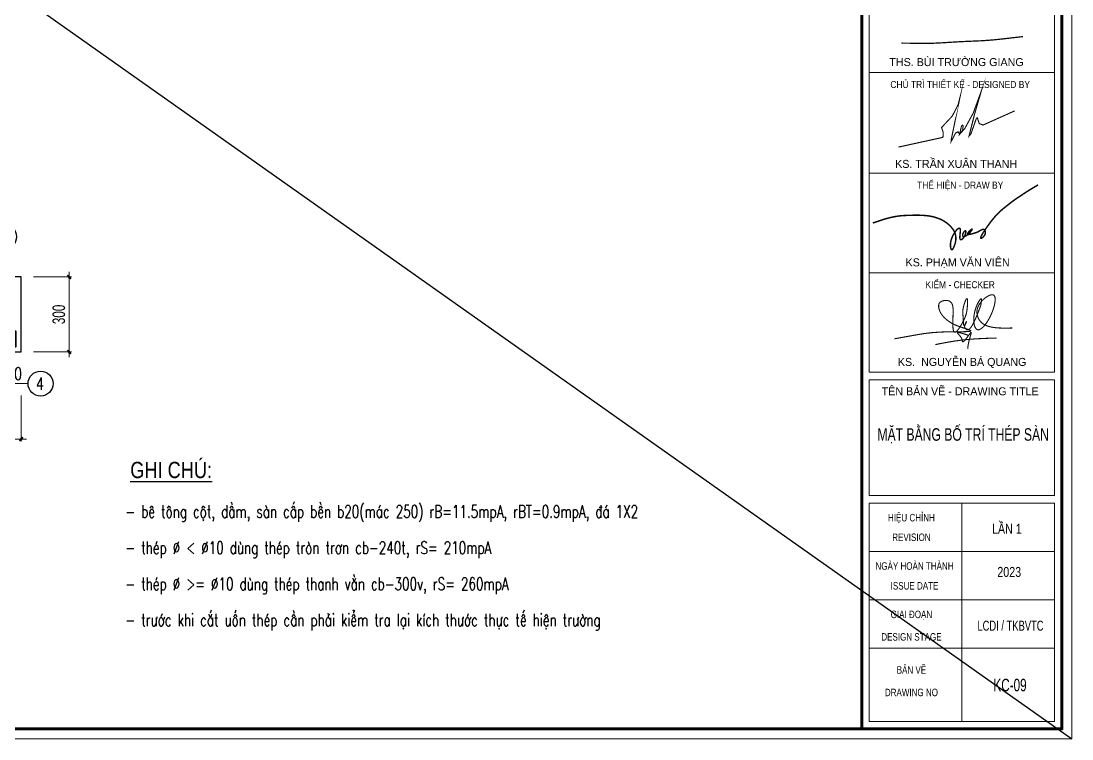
# Model space of a CAD drawing. Header units: millimetres. Extents: x -211129 to 461116, y -574633 to 115.
# Drawn here: x 150316 to 171316, y -561391 to -547034 of the extents above; entities that cross this region are included whole.
import ezdxf
from ezdxf.enums import TextEntityAlignment as Align

# ---------------------------------------------------------------- set-up
doc = ezdxf.new("R2010")
doc.units = ezdxf.units.MM
doc.header["$MEASUREMENT"] = 0
doc.header["$PDMODE"] = 32
doc.linetypes.add('CENTERX2', pattern=[4, 2.5, -0.5, 0.5, -0.5])
doc.linetypes.add('DASHDOT', pattern=[1, 0.5, -0.25, 0, -0.25])
doc.layers.get('Defpoints').update_dxf_attribs({"color": 1})
for name, color, linetype, lineweight in [('ISO', 153, 'Continuous', 13), ('Khungten_LCDI', 7, 'Continuous', 5), ('LC Dim', 8, 'Continuous', 18), ('LC ISO', 153, 'Continuous', 13), ('LC Net dam 1', 30, 'Continuous', 30), ('LC Net dam2', 6, 'Continuous', 40), ('LC Net dam3', 1, 'Continuous', 60), ('LC Net manh', 133, 'Continuous', 5), ('LC Net thay', 63, 'Continuous', 25), ('LC Net truc', 79, 'DASHDOT', 13), ('LC Text1', 3, 'Continuous', 20), ('LC Text2', 7, 'Continuous', 25)]:
    doc.layers.add(name, color=color, linetype=linetype, lineweight=lineweight)
doc.layers.add('KCS_Plotter', color=11, linetype='Continuous', plot=False)
doc.styles.add('HOATBIF', font='hoatbif.shx', dxfattribs={"width": 0.7})
doc.styles.add('Khungten', font='VHAVAN.TTF', dxfattribs={"width": 0.9, "height": 5000})
doc.styles.add('LC 1', font='VHAVANB.TTF')
doc.styles.add('LC 3', font='vnsimli.shx', dxfattribs={"width": 0.75})
doc.styles.add('LC3', font='VHARIALB.TTF', dxfattribs={"width": 0.8})
doc.styles.add('T1', font='Vnsimli.shx', dxfattribs={"width": 0.8})
doc.styles.add('T2', font='VHARIAL.TTF', dxfattribs={"width": 0.8})
doc.styles.add('Title', font='VHBLACK.TTF', dxfattribs={"width": 0.8})
doc.styles.add('VNAVANTH', font='VHAVANB.TTF', dxfattribs={"width": 0.6})
doc.dimstyles.new('1-100', dxfattribs={"dimscale": 100, "dimtxt": 2.5, "dimasz": 0.35, "dimexe": 0.5, "dimexo": 0, "dimgap": 0.8, "dimtad": 1, "dimdec": 0, "dimzin": 0, "dimdsep": 46, "dimtxsty": 'HOATBIF', "dimblk1": 'DOT', "dimblk2": 'DOT', "dimsah": 1, "dimcen": -1, "dimdle": 1, "dimclrd": 256, "dimclre": 256, "dimclrt": 4, "dimadec": 3, "dimazin": 2, "dimtfac": 0.333333, "dimtdec": 0, "dimtix": 1, "dimtmove": 2, "dimatfit": 3, "dimldrblk": 'DOT', "dimfxl": 1, "dimtvp": 0.833333, "dimtolj": 1, "dimtzin": 0, "dimarcsym": 0})
doc.dimstyles.new('Copy of 1-90', dxfattribs={"dimscale": 90, "dimtxt": 2.5, "dimasz": 0.35, "dimexe": 0.5, "dimexo": 0, "dimgap": 0.8, "dimtad": 1, "dimdec": 0, "dimzin": 0, "dimdsep": 46, "dimtxsty": 'HOATBIF', "dimblk1": 'DOT', "dimblk2": 'DOT', "dimsah": 1, "dimcen": -1, "dimdle": 1, "dimclrd": 256, "dimclre": 256, "dimclrt": 4, "dimadec": 3, "dimazin": 2, "dimtfac": 0.333333, "dimtdec": 0, "dimtix": 1, "dimtmove": 2, "dimatfit": 3, "dimldrblk": 'DOT', "dimfxl": 1, "dimtvp": 0.833333, "dimtolj": 1, "dimtzin": 0, "dimarcsym": 0})

# ---------------------------------------------------------------- blocks, each defined once
blk = doc.blocks.new('theptron1')
at = {"layer": 'LC Net dam3'}
for p, q in [((-0.5, 0), (0.5, 0)), ((-0.35, 0.35), (0.35, -0.35)), ((0.35, 0.35), (-0.35, -0.35)), ((0, 0.5), (0, -0.5))]:
    blk.add_line(p, q, dxfattribs=at)
blk.add_circle((0, 0), 0.5, dxfattribs=at)
blk = doc.blocks.new('TTRUC')
at = {"layer": 'LC ISO'}
for p, q in [((0, 6.95), (0, 10.13)), ((-6.95, 0), (-10.13, 0)), ((6.95, 0), (10.13, 0)), ((0, -6.95), (0, -10.13))]:
    blk.add_line(p, q, dxfattribs=at)
at = {"layer": 'LC Net manh'}
blk.add_circle((0, 0), 6.95, dxfattribs=at)
blk = doc.blocks.new('DOT')
at = {"layer": 'LC Dim'}
blk.add_line((-3, 0), (3, 0), dxfattribs=at)
at = {"layer": 'LC Dim', "color": 4}
blk.add_line((-1, -1), (1, 1), dxfattribs=at)
blk.add_lwpolyline([(0.5, 1), (-1, -0.5), (-0.5, -1), (1, 0.5)], close=True, dxfattribs=at)
blk = doc.blocks.new('*D654')
at = {"layer": 'Defpoints', "color": 0, "ltscale": 2, "transparency": 16777216}
for p in [(142960, -471051), (152960, -471051), (152960, -471921)]:
    blk.add_point(p, dxfattribs=at)
at = {"layer": 'LC Dim', "lineweight": -2, "ltscale": 2, "transparency": 16777216}
for p, q in [((142960, -471051), (142960, -471971)), ((152960, -471051), (152960, -471971)), ((142995, -471921), (152925, -471921))]:
    blk.add_line(p, q, dxfattribs=at)
at = {"layer": 'LC Dim', "lineweight": -2, "ltscale": 2, "transparency": 16777216, "xscale": 35, "yscale": 35, "zscale": 35, "rotation": 180}
blk.add_blockref('DOT', (142960, -471921), dxfattribs=at)
at = {"layer": 'LC Dim', "lineweight": -2, "ltscale": 2, "transparency": 16777216, "xscale": 35, "yscale": 35, "zscale": 35}
blk.add_blockref('DOT', (152960, -471921), dxfattribs=at)
at = {"layer": 'LC Dim', "color": 4, "ltscale": 2, "transparency": 16777216, "insert": (147960, -471716), "char_height": 250, "attachment_point": 5, "style": 'HOATBIF'}
blk.add_mtext('\\A1;6000', dxfattribs=at)
blk = doc.blocks.new('_Dot')
at = {"color": 0, "linetype": 'ByBlock', "lineweight": -2}
blk.add_line((-0.5, 0), (-1, 0), dxfattribs=at)
at = {"color": 0, "linetype": 'ByBlock', "const_width": 0.5}
blk.add_lwpolyline([(-0.25, 0, 1), (0.25, 0, 1)], format="xyb", close=True, dxfattribs=at)
blk = doc.blocks.new('*D655')
at = {"layer": 'Defpoints', "color": 0, "ltscale": 2, "transparency": 16777216}
for p in [(152960, -471051), (156210, -471051), (156210, -471921)]:
    blk.add_point(p, dxfattribs=at)
at = {"layer": 'LC Dim', "lineweight": -2, "ltscale": 2, "transparency": 16777216}
for p, q in [((152960, -471051), (152960, -471971)), ((156210, -471051), (156210, -471971)), ((152995, -471921), (156175, -471921))]:
    blk.add_line(p, q, dxfattribs=at)
at = {"layer": 'LC Dim', "lineweight": -2, "ltscale": 2, "transparency": 16777216, "xscale": 35, "yscale": 35, "zscale": 35, "rotation": 180}
blk.add_blockref('DOT', (152960, -471921), dxfattribs=at)
at = {"layer": 'LC Dim', "lineweight": -2, "ltscale": 2, "transparency": 16777216, "xscale": 35, "yscale": 35, "zscale": 35}
blk.add_blockref('DOT', (156210, -471921), dxfattribs=at)
at = {"layer": 'LC Dim', "color": 4, "ltscale": 2, "transparency": 16777216, "insert": (154585, -471716), "char_height": 250, "attachment_point": 5, "style": 'HOATBIF'}
blk.add_mtext('\\A1;650', dxfattribs=at)
blk = doc.blocks.new('TIEUDE1')
at = {"layer": 'LC Text2', "color": 7, "style": 'LC 1'}
blk.add_attdef('TIªU§Ò', text='', height=5, dxfattribs=at).set_placement((0, 0), align=Align.BOTTOM_CENTER)
blk.add_attdef('TL', text='', height=3, dxfattribs=at).set_placement((0, -2), align=Align.TOP_CENTER)
blk = doc.blocks.new('*D653')
at = {"layer": 'Defpoints', "color": 0, "ltscale": 2, "transparency": 16777216}
for p in [(139710, -471051), (142960, -471051), (142960, -471921)]:
    blk.add_point(p, dxfattribs=at)
at = {"layer": 'LC Dim', "lineweight": -2, "ltscale": 2, "transparency": 16777216}
for p, q in [((139710, -471051), (139710, -471971)), ((142960, -471051), (142960, -471971)), ((139745, -471921), (142925, -471921))]:
    blk.add_line(p, q, dxfattribs=at)
at = {"layer": 'LC Dim', "lineweight": -2, "ltscale": 2, "transparency": 16777216, "xscale": 35, "yscale": 35, "zscale": 35, "rotation": 180}
blk.add_blockref('DOT', (139710, -471921), dxfattribs=at)
at = {"layer": 'LC Dim', "lineweight": -2, "ltscale": 2, "transparency": 16777216, "xscale": 35, "yscale": 35, "zscale": 35}
blk.add_blockref('DOT', (142960, -471921), dxfattribs=at)
at = {"layer": 'LC Dim', "color": 4, "ltscale": 2, "transparency": 16777216, "insert": (141335, -471716), "char_height": 250, "attachment_point": 5, "style": 'HOATBIF'}
blk.add_mtext('\\A1;650', dxfattribs=at)
blk = doc.blocks.new('*D656')
at = {"layer": 'Defpoints', "color": 0, "ltscale": 2, "transparency": 16777216}
for p in [(156454, -468680), (157167, -468680), (156454, -470180)]:
    blk.add_point(p, dxfattribs=at)
at = {"layer": 'LC Dim', "lineweight": -2, "ltscale": 2, "transparency": 16777216}
for p, q in [((156454, -468680), (157217, -468680)), ((157167, -470145), (157167, -468715)), ((156454, -470180), (157217, -470180))]:
    blk.add_line(p, q, dxfattribs=at)
at = {"layer": 'LC Dim', "lineweight": -2, "ltscale": 2, "transparency": 16777216, "xscale": 35, "yscale": 35, "zscale": 35}
for p, rotation in [((157167, -468680), 90), ((157167, -470180), 270)]:
    blk.add_blockref('DOT', p, dxfattribs=dict(at, rotation=rotation))
at = {"layer": 'LC Dim', "color": 4, "ltscale": 2, "transparency": 16777216, "insert": (156962, -469430), "char_height": 250, "attachment_point": 5, "rotation": 90, "style": 'HOATBIF'}
blk.add_mtext('\\A1;300', dxfattribs=at)
blk = doc.blocks.new('*D657')
at = {"layer": 'Defpoints', "color": 0, "ltscale": 2, "transparency": 16777216}
for p in [(139475, -468680), (138855, -469680), (139475, -469680)]:
    blk.add_point(p, dxfattribs=at)
at = {"layer": 'LC Dim', "lineweight": -2, "ltscale": 2, "transparency": 16777216}
for p, q in [((139475, -468680), (138805, -468680)), ((138855, -468715), (138855, -469645)), ((139475, -469680), (138805, -469680))]:
    blk.add_line(p, q, dxfattribs=at)
at = {"layer": 'LC Dim', "lineweight": -2, "ltscale": 2, "transparency": 16777216, "xscale": 35, "yscale": 35, "zscale": 35}
for p, rotation in [((138855, -468680), 90), ((138855, -469680), 270)]:
    blk.add_blockref('DOT', p, dxfattribs=dict(at, rotation=rotation))
at = {"layer": 'LC Dim', "color": 4, "ltscale": 2, "transparency": 16777216, "insert": (138650, -469180), "char_height": 250, "attachment_point": 5, "rotation": 90, "style": 'HOATBIF'}
blk.add_mtext('\\A1;200', dxfattribs=at)
blk = doc.blocks.new('*D658')
at = {"layer": 'Defpoints', "color": 0, "ltscale": 2, "transparency": 16777216}
for p in [(139475, -469680), (138855, -470180), (139475, -470180)]:
    blk.add_point(p, dxfattribs=at)
at = {"layer": 'LC Dim', "lineweight": -2, "ltscale": 2, "transparency": 16777216}
for p, q in [((139475, -469680), (138805, -469680)), ((138855, -469645), (138855, -469610)), ((138855, -469680), (138855, -470180)), ((139475, -470180), (138805, -470180)), ((138855, -470215), (138855, -470250))]:
    blk.add_line(p, q, dxfattribs=at)
at = {"layer": 'LC Dim', "lineweight": -2, "ltscale": 2, "transparency": 16777216, "xscale": 35, "yscale": 35, "zscale": 35}
for p, rotation in [((138855, -469680), 270), ((138855, -470180), 90)]:
    blk.add_blockref('DOT', p, dxfattribs=dict(at, rotation=rotation))
at = {"layer": 'LC Dim', "color": 4, "ltscale": 2, "transparency": 16777216, "insert": (138650, -469930), "char_height": 250, "attachment_point": 5, "rotation": 90, "style": 'HOATBIF'}
blk.add_mtext('\\A1;100', dxfattribs=at)
blk = doc.blocks.new('*D659')
at = {"layer": 'Defpoints', "color": 0, "ltscale": 2, "transparency": 16777216}
for p in [(138047, -468680), (139475, -468680), (139475, -470180)]:
    blk.add_point(p, dxfattribs=at)
at = {"layer": 'LC Dim', "lineweight": -2, "ltscale": 2, "transparency": 16777216}
for p, q in [((139475, -468680), (137997, -468680)), ((138047, -470145), (138047, -468715)), ((139475, -470180), (137997, -470180))]:
    blk.add_line(p, q, dxfattribs=at)
at = {"layer": 'LC Dim', "lineweight": -2, "ltscale": 2, "transparency": 16777216, "xscale": 35, "yscale": 35, "zscale": 35}
for p, rotation in [((138047, -468680), 90), ((138047, -470180), 270)]:
    blk.add_blockref('DOT', p, dxfattribs=dict(at, rotation=rotation))
at = {"layer": 'LC Dim', "color": 4, "ltscale": 2, "transparency": 16777216, "insert": (137842, -469430), "char_height": 250, "attachment_point": 5, "rotation": 90, "style": 'HOATBIF'}
blk.add_mtext('\\A1;300', dxfattribs=at)
blk = doc.blocks.new('Caodo1')
at = {"layer": 'LC Text1'}
blk.add_hatch(color=4, dxfattribs=at).paths.add_polyline_path([(0, 200), (0, 0), (243, 200)])
at = {"layer": 'LC Text1', "color": 4}
for p, q in [((324, 0), (-324, 0)), ((0, 0), (0, 200))]:
    blk.add_line(p, q, dxfattribs=at)
blk.add_lwpolyline([(-243, 200), (243, 200), (0, 0), (0, 0)], close=True, dxfattribs=at)
at = {"layer": 'LC Text1', "color": 4, "style": 'T1', "width": 0.8}
blk.add_attdef('%%P0,00', text='', height=250, dxfattribs=at).set_placement((-39, 460), align=Align.MIDDLE_CENTER)
blk = doc.blocks.new('*D669')
at = {"layer": 'Defpoints', "color": 0, "ltscale": 2, "transparency": 16777216}
for p in [(151786, -468680), (151786, -469280), (151786, -469280)]:
    blk.add_point(p, dxfattribs=at)
at = {"layer": 'LC Dim', "lineweight": -2, "ltscale": 2, "transparency": 16777216}
for p, q in [((151786, -468680), (151836, -468680)), ((151786, -468715), (151786, -469245)), ((151786, -469280), (151836, -469280))]:
    blk.add_line(p, q, dxfattribs=at)
at = {"layer": 'LC Dim', "lineweight": -2, "ltscale": 2, "transparency": 16777216, "xscale": 35, "yscale": 35, "zscale": 35}
for p, rotation in [((151786, -468680), 90), ((151786, -469280), 270)]:
    blk.add_blockref('DOT', p, dxfattribs=dict(at, rotation=rotation))
at = {"layer": 'LC Dim', "color": 4, "ltscale": 2, "transparency": 16777216, "insert": (151581, -468980), "char_height": 250, "attachment_point": 5, "rotation": 90, "style": 'HOATBIF'}
blk.add_mtext('\\A1;120', dxfattribs=at)
blk = doc.blocks.new('NGUYEN BA QUANG')
at = {"layer": 'LC ISO', "const_width": 54}
for points in [[(906, 1114, 0.006821), (929, 1272, 0.011774), (937, 1340, 0.026266), (938, 1394, 0.052103), (935, 1423, 0.076783), (930, 1436, 0.163971), (923, 1442, 0.170042), (914, 1442, 0.080479), (902, 1436, 0.05585), (881, 1417, 0.031056), (847, 1375, 0.025203), (791, 1286, 0.116129), (556, 476, 0.061974), (575, 166, 0.045365), (610, 47, 0.070676), (660, -41, 0.091415), (710, -86, 0.146905), (783, -104, 0.068448), (833, -95, 0.049636), (885, -72, 0.053986), (978, -6, 0.029209), (1056, 69, 0.021304), (1134, 162, 0.025491), (1250, 329, 0.068873), (1561, 1027, 0.01773), (1596, 1171, 0.037697), (1624, 1368, 0.029037), (1623, 1453, 0.04288), (1613, 1525, 0.066726), (1590, 1583, 0.100495), (1556, 1623, 0.111871), (1508, 1644, 0.054631), (1469, 1647, 0.041179), (1426, 1643, 0.04561), (1355, 1623, 0.04967), (1225, 1558, 0.109429), (829, 1164, 0.05047), (753, 1012, 0.368126), (1079, 156, 0.040655), (1223, 90, 0.031441), (1383, 42, 0.023503), (1557, 9, 0.017084), (1742, -10, 0.011936), (1936, -19, 0.009133), (2206, -21, 0.002915), (2480, -16)], [(-3416, -557, -0.001023), (-2231, -345, -0.008385), (-1869, -289, -0.026114), (-905, -212, -0.007166), (-491, -205, 0.001773), (-49, -203, 0.009736), (200, -197, 0.025773), (331, -186, 0.054465), (383, -173, 0.09183), (397, -166, 0.386262), (399, -152, 0.129793), (379, -135, 0.036801), (321, -108, 0.016128), (184, -59, -0.006736), (-183, 62, -0.023924), (-416, 154, -0.046785), (-684, 310, -0.041509), (-918, 503, -0.092678), (-1136, 813, -0.077778), (-1199, 1035, -0.070106), (-1196, 1141, -0.201572), (-1106, 1286, -0.091887), (-982, 1343, -0.118851), (-732, 1351, -0.227561), (-543, 1208, -0.055716), (-508, 1121, -0.035741), (-487, 1019, -0.022757), (-478, 904, -0.018678), (-477, 714, 0.005361), (-493, 294, 0.022501), (-487, 25, 0.024956), (-474, -85, 0.051878), (-451, -169, 0.084004), (-427, -209, 0.302699), (-372, -224, 0.091028), (-331, -204, 0.045769), (-285, -164, 0.031407), (-218, -87, 0.026473), (-114, 66, 0.038878), (124, 530, 0.063388), (207, 831, 0.030377), (243, 1236, 0.019395), (241, 1350, 0.050857), (231, 1429, 0.089259), (221, 1451, 0.446193), (202, 1454, 0.08967), (185, 1438, 0.048315), (156, 1388, 0.024568), (114, 1288, 0.037087), (24, 971, 0.06811), (7, 722, 0.007404), (19, 571, -0.009821), (27, 442, 0.013775), (38, 214, 0.023991), (46, 154, 0.068642), (58, 113, 0.168495), (71, 99, 0.190472), (82, 99, 0.135753), (102, 116, 0.042547), (133, 165, 0.037247), (185, 280, 0.083462), (192, 310, 0.752396), (189, 311, 0.077103), (170, 286, 0.067778), (106, 135, 0.079642), (97, 52, 0.07615), (107, 12, 0.090818), (168, -77, 0.162992), (233, -111, 0.134535), (287, -101, 0.046135), (315, -85, 0.0589), (372, -33, 0.033446), (431, 44, 0.020493), (492, 142, 0.018931), (584, 325, 0.012315), (712, 617, 0.006262), (906, 1114)], [(-1368, -847, -0.004051), (-800, -737, -0.026384), (342, -582, -0.006339), (726, -556, -0.004215), (1111, -537, -0.002629), (1689, -517)], [(274, -380, 0.002584), (99, -322, 0.004829), (-9, -289, 0.009549), (-104, -262, 0.02019), (-180, -245, 0.020391), (-210, -242, 0.037792), (-233, -241, 0.083891), (-249, -244, 0.129866), (-256, -250, 0.170647), (-258, -257, 0.074142), (-257, -264, 0.04333), (-253, -271, 0.038982), (-240, -290, 0.018381), (-209, -327, -0.006145), (-155, -388, -0.017161), (-112, -442, -0.029179), (-72, -502, -0.056277), (-39, -577, -0.025416), (-31, -610, -0.003247), (-24, -652, 0.033316), (-18, -677, 0.055631), (-12, -689, 0.087521), (-5, -698, 0.15828), (8, -703, 0.07777), (18, -702, 0.051495), (30, -698, 0.04838), (50, -685, 0.02792), (72, -667, 0.021215), (104, -635, 0.012757), (138, -596, 0.011354), (192, -528, 0.005945), (265, -430, -0.007904), (360, -301, -0.011483), (384, -270, -0.027823), (404, -249, -0.066961), (415, -240, -0.123545), (420, -238, -0.248584), (424, -240, -0.12084), (426, -246, -0.064597), (426, -260, -0.027008), (421, -289, -0.011306), (411, -326, -0.007085), (384, -419, 0.007773), (340, -569, 0.03162), (266, -923, 0.004795), (248, -1055)]]:
    blk.add_lwpolyline(points, format="xyb", dxfattribs=at)
blk = doc.blocks.new('Mr. Giang')
at = {"layer": 'LC ISO', "const_width": 50}
blk.add_lwpolyline([(138, -164), (149, -174), (155, -177), (164, -181), (175, -184), (186, -185), (197, -185), (206, -185), (221, -185), (232, -185), (244, -185), (255, -185), (267, -185), (278, -185), (290, -185), (301, -185), (313, -185), (324, -185), (335, -185), (346, -186), (358, -186), (369, -186), (380, -186), (391, -186), (402, -186), (413, -187), (424, -187), (435, -187), (446, -187), (457, -187), (468, -187), (479, -188), (490, -188), (501, -188), (512, -188), (523, -189), (534, -189), (544, -189), (555, -189), (566, -190), (577, -190), (588, -190), (598, -190), (609, -191), (620, -191), (630, -191), (641, -191), (652, -192), (662, -192), (673, -192), (684, -192), (694, -193), (705, -193), (715, -193), (726, -193), (736, -194), (747, -194), (758, -194), (768, -194), (779, -194), (789, -195), (800, -195), (810, -195), (821, -195), (831, -195), (842, -196), (852, -196), (863, -196), (874, -196), (884, -196), (895, -196), (905, -196), (916, -197), (926, -197), (937, -197), (947, -197), (958, -197), (968, -197), (979, -197), (990, -197), (998, -197), (1011, -197), (1021, -197), (1032, -197), (1043, -197), (1053, -197), (1064, -197), (1075, -197), (1085, -197), (1096, -197), (1107, -196), (1117, -196), (1128, -196), (1139, -196), (1149, -196), (1160, -196), (1171, -195), (1182, -195), (1192, -195), (1203, -195), (1214, -195), (1224, -194), (1235, -194), (1246, -194), (1257, -194), (1268, -193), (1278, -193), (1289, -193), (1300, -192), (1311, -192), (1322, -192), (1332, -191), (1343, -191), (1354, -191), (1365, -190), (1376, -190), (1386, -189), (1397, -189), (1408, -189), (1419, -188), (1430, -188), (1441, -187), (1452, -187), (1462, -186), (1473, -186), (1484, -185), (1495, -185), (1506, -184), (1517, -184), (1528, -183), (1539, -183), (1549, -182), (1560, -182), (1571, -181), (1582, -181), (1593, -180), (1604, -180), (1615, -179), (1626, -179), (1637, -178), (1648, -177), (1658, -177), (1669, -176), (1680, -176), (1691, -175), (1702, -174), (1713, -174), (1724, -173), (1735, -173), (1746, -172), (1757, -171), (1768, -171), (1778, -170), (1789, -169), (1800, -169), (1811, -168), (1822, -168), (1833, -167), (1844, -166), (1855, -166), (1866, -165), (1877, -164), (1888, -164), (1898, -163), (1909, -162), (1920, -162), (1931, -161), (1942, -160), (1953, -160), (1964, -159), (1975, -158), (1986, -158), (1996, -157), (2007, -156), (2018, -155), (2029, -155), (2040, -154), (2051, -153), (2062, -153), (2069, -152), (2083, -151), (2094, -151), (2105, -150), (2116, -149), (2127, -149), (2138, -148), (2149, -147), (2159, -147), (2170, -146), (2181, -145), (2192, -145), (2203, -144), (2214, -143), (2224, -143), (2235, -142), (2246, -141), (2257, -141), (2268, -140), (2278, -139), (2289, -139), (2300, -138), (2311, -137), (2322, -137), (2333, -136), (2343, -135), (2354, -135), (2365, -134), (2376, -134), (2387, -133), (2397, -132), (2408, -132), (2419, -131), (2430, -130), (2441, -130), (2451, -129), (2462, -129), (2473, -128), (2487, -127), (2495, -127), (2505, -126), (2516, -126), (2527, -125), (2538, -125), (2549, -124), (2560, -124), (2570, -123), (2581, -123), (2592, -122), (2603, -122), (2614, -121), (2624, -121), (2635, -120), (2646, -120), (2657, -119), (2668, -119), (2679, -118), (2689, -118), (2700, -117), (2711, -117), (2722, -116), (2733, -116), (2744, -115), (2754, -115), (2765, -114), (2776, -114), (2787, -113), (2798, -113), (2809, -112), (2819, -112), (2830, -111), (2841, -111), (2852, -111), (2863, -110), (2874, -110), (2884, -109), (2895, -109), (2906, -108), (2917, -108), (2928, -107), (2939, -107), (2949, -106), (2960, -106), (2971, -106), (2982, -105), (2993, -105), (3004, -104), (3014, -104), (3025, -103), (3036, -103), (3047, -102), (3058, -102), (3069, -101), (3079, -101), (3090, -100), (3101, -100), (3112, -99), (3123, -99), (3134, -98), (3144, -98), (3155, -97), (3166, -97), (3177, -96), (3188, -96), (3199, -95), (3209, -95), (3220, -94), (3231, -94), (3242, -93), (3253, -93), (3264, -92), (3274, -92), (3285, -91), (3296, -91), (3307, -90), (3318, -89), (3329, -89), (3339, -88), (3350, -88), (3361, -87), (3372, -86), (3383, -86), (3394, -85), (3404, -85), (3415, -84), (3426, -83), (3437, -83), (3448, -82), (3458, -81), (3469, -81), (3480, -80), (3491, -79), (3502, -79), (3513, -78), (3523, -77), (3534, -76), (3545, -76), (3556, -75), (3567, -74), (3577, -73), (3588, -73), (3599, -72), (3610, -71), (3621, -70), (3632, -69), (3642, -69), (3651, -68), (3664, -67), (3675, -66), (3686, -65), (3696, -64), (3707, -63), (3718, -62), (3729, -62), (3740, -61), (3750, -60), (3761, -59), (3772, -58), (3783, -57), (3794, -56), (3804, -55), (3815, -54), (3826, -53), (3837, -52), (3848, -51), (3858, -50), (3869, -49), (3880, -48), (3891, -47), (3902, -46), (3912, -45), (3923, -44), (3934, -43), (3945, -41), (3955, -40), (3966, -39), (3977, -38), (3988, -37), (3999, -36), (4009, -35), (4020, -34), (4031, -33), (4042, -31), (4053, -30), (4063, -29), (4074, -28), (4085, -27), (4096, -26), (4106, -24), (4117, -23), (4128, -22), (4139, -21), (4150, -20), (4160, -19), (4171, -17), (4182, -16), (4193, -15), (4203, -14), (4214, -12), (4225, -11), (4236, -10), (4247, -9), (4257, -8), (4268, -6), (4279, -5), (4290, -4), (4300, -3), (4311, -1), (4322, 0), (4333, 1), (4343, 2), (4354, 4), (4365, 5), (4376, 6), (4387, 7), (4397, 9), (4408, 10), (4419, 11), (4430, 12), (4440, 14), (4451, 15), (4462, 16), (4473, 17), (4483, 19), (4494, 20), (4505, 21), (4516, 22), (4527, 24), (4537, 25), (4548, 26), (4559, 27), (4570, 29), (4580, 30), (4591, 31), (4602, 32), (4613, 34), (4623, 35), (4634, 36), (4645, 37), (4656, 39), (4667, 40), (4677, 41), (4688, 42), (4699, 44), (4710, 45), (4720, 46), (4731, 47), (4742, 49), (4753, 50), (4764, 51), (4774, 52), (4785, 53), (4796, 55), (4807, 56), (4817, 57), (4828, 58), (4839, 60), (4850, 61), (4860, 62), (4871, 63), (4882, 65), (4893, 66), (4904, 67), (4914, 68), (4925, 69), (4936, 71), (4947, 72), (4957, 73), (4968, 74), (4979, 76), (4990, 77)], dxfattribs=at)
blk = doc.blocks.new('lcdi fix')
at = {"layer": 'Defpoints', "lineweight": 0}
blk.add_lwpolyline([(-1200, -14850), (-1200, 14850), (40800, 14850), (40800, -14850)], close=True, dxfattribs=at)
at = {"layer": 'Khungten_LCDI', "color": 5, "lineweight": 60}
blk.add_line((36600, 14650), (36600, -14650), dxfattribs=at)
at = {"layer": 'Khungten_LCDI', "color": 5, "lineweight": 25}
blk.add_line((40600, -14650), (40600, 14650), dxfattribs=at)
at = {"layer": 'Khungten_LCDI', "color": 9, "lineweight": 15}
for p, q in [((38600, -10133), (38600, -14500)), ((40450, -11100), (36750, -11100)), ((40450, -12067), (36750, -12067)), ((40450, -13033), (36750, -13033))]:
    blk.add_line(p, q, dxfattribs=at)
at = {"layer": 'Khungten_LCDI', "color": 5, "lineweight": 60}
blk.add_lwpolyline([(0, -14650), (0, 14650), (40600, 14650), (40600, -14650)], close=True, dxfattribs=at)
at = {"layer": 'Khungten_LCDI', "color": 9, "lineweight": 15}
for points in [[(36750, -1522), (40450, -1522), (40450, 446), (36750, 446)], [(36750, -1522), (40450, -1522), (40450, -3535), (36750, -3535)], [(36750, -5526), (40450, -5526), (40450, -3535), (36750, -3535)], [(36750, -7517), (40450, -7517), (40450, -5526), (36750, -5526)], [(36750, -9983), (40450, -9983), (40450, -7667), (36750, -7667)], [(36750, -14500), (40450, -14500), (40450, -10133), (36750, -10133)]]:
    blk.add_lwpolyline(points, close=True, dxfattribs=at)
at = {"layer": 'LC ISO', "const_width": 21.6}
for points in [[(38223, -2819), (38225, -2715), (38194, -2623), (38407, -2395), (38524, -2170), (38559, -2033), (38386, -2871), (38384, -2907), (38424, -2831), (38475, -2733), (38525, -2708), (38553, -2761), (38616, -2673), (38625, -2590), (38611, -2575), (38594, -2590), (38553, -2761), (38659, -2641), (38828, -2331), (38987, -1897), (38850, -2368), (38749, -2773), (38744, -2793), (38781, -2750), (38891, -2436), (38910, -2429), (38947, -2545), (39023, -2573), (39655, -2290)], [(37333, -3014), (38223, -2819)]]:
    blk.add_lwpolyline(points, dxfattribs=at)
at = {"layer": 'LC ISO', "const_width": 29.4}
blk.add_lwpolyline([(36820, -4532, -0.005589), (36989, -4475, -0.022453), (37203, -4416, -0.038343), (37420, -4384, -0.012299), (37598, -4377, -0.014061), (37778, -4377, -0.032435), (37955, -4393, -0.065887), (38169, -4456, -0.127402), (38414, -4647, -0.217203), (38474, -4901, -0.056046), (38441, -5010, -0.054981), (38419, -5051, -0.074917), (38408, -5062, -0.192631), (38398, -5066, -0.190426), (38389, -5060, -0.079856), (38381, -5046, -0.067464), (38372, -5000, -0.089823), (38386, -4872, -0.10427), (38491, -4676, -0.05658), (38522, -4647, -0.102761), (38543, -4637, -0.411767), (38565, -4649, -0.072182), (38568, -4664, -0.042063), (38568, -4712, 0.006515), (38560, -4797, 0.050846), (38561, -4843, 0.084642), (38565, -4859, 0.316888), (38580, -4867, 0.10557), (38595, -4862, 0.079173), (38621, -4840, 0.148897), (38679, -4718, 0.074472), (38679, -4697, 0.295229), (38672, -4687, 0.15701), (38666, -4688, 0.097298), (38650, -4700, 0.165018), (38616, -4769, 0.085117), (38617, -4789, 0.384735), (38637, -4804, 0.083003), (38655, -4801, 0.044183), (38675, -4792, 0.048448), (38722, -4759, 0.055197), (38788, -4688, 0.06223), (38806, -4659, 0.356145), (38806, -4653, 0.296448), (38800, -4654, 0.057996), (38762, -4684, 0.048541), (38723, -4728, 0.086608), (38714, -4746, 0.314867), (38717, -4757, 0.149234), (38731, -4761, 0.047589), (38753, -4759, 0.030742), (38810, -4746, 0.010919), (38888, -4722, 0.058476), (38947, -4694, -0.021304), (38991, -4669, -0.046344), (39013, -4660, -0.096698), (39032, -4658, -0.153723), (39049, -4665, -0.103714), (39061, -4682, -0.235546), (39057, -4769, -0.124446), (39000, -4831, -0.115248), (38981, -4839, -0.439421), (38974, -4834, -0.101123), (38974, -4824, -0.053735), (38987, -4792, -0.025453), (39029, -4720, -0.033469), (39248, -4420, -0.059013), (39491, -4194, -0.0344), (39818, -3959, -0.023249), (40123, -3771)], format="xyb", dxfattribs=at)
at = {"layer": 'ISO', "xscale": 0.5, "yscale": 0.5, "zscale": 0.5}
blk.add_blockref('Mr. Giang', (37324, -843), dxfattribs=at)
at = {"layer": 'LC Net dam 1', "xscale": 0.4, "yscale": 0.4, "zscale": 0.4}
blk.add_blockref('NGUYEN BA QUANG', (38616, -6625), dxfattribs=at)
at = {"color": 7}
for s, style, p in [('ths. bïi tr\xadêng giang', 'VNAVANTH', (38493, -1394)), ('ks. TRÇN XU¢N THANH ', 'VNAVANTH', (38515, -3430)), ('ks. PH¹M V¡N VI£N', 'VNAVANTH', (38515, -5399)), ('ks.  NGUYÔN B¸ QUANG', 'VNAVANTH', (38605, -7390)), ('tªn b¶n vÏ - drawing title', 'Khungten', (38566, -7977))]:
    blk.add_text(s, height=160, dxfattribs=dict(at, style=style)).set_placement(p, align=Align.CENTER)
for s, height, style, width, p in [('chñ tr× thiÕt kÕ - designed by', 140, 'Khungten', 0.9, (38566, -1832)), ('thÓ hiÖn - draw by', 140, 'Khungten', 0.9, (38566, -3845)), ('kiÓm - checker', 140, 'Khungten', 0.9, (38566, -5836)), ('hiÖu chØnh', 150, 'Khungten', 0.8, (37592, -10499)), ('revision', 150, 'Khungten', 0.8, (37592, -10891)), ('ngµy hoµn thµnh', 150, 'Khungten', 0.8, (37654, -11466)), ('issue date', 150, 'Khungten', 0.8, (37654, -11862)), ('giai ®o¹n', 150, 'Khungten', 0.8, (37592, -12433)), ('lcdi / TKBVTC', 200, 'Title', 0.7, (39571, -12684)), ('design stage', 150, 'Khungten', 0.8, (37592, -12883)), ('b¶n vÏ', 150, 'Khungten', 0.8, (37592, -13544)), ('drawing nO', 150, 'Khungten', 0.8, (37592, -13994))]:
    blk.add_text(s, height=height, dxfattribs=dict(at, style=style, width=width)).set_placement(p, align=Align.CENTER)
at = {"color": 7, "style": 'Khungten', "width": 0.8}
for tag, p in [('REVISION', (39499, -10746)), ('NGAYHT', (39546, -11609))]:
    blk.add_attdef(tag, text='', height=200, dxfattribs=at).set_placement(p, align=Align.CENTER)
at = {"layer": 'LC Text1', "color": 3, "style": 'LC 1', "width": 1.834006}
for tag, p, p2 in [('TENBANVE1', (36913, -8886), (40339, -8886)), ('TENBANVE2', (36913, -9562), (40339, -9562))]:
    blk.add_attdef(tag, text='', height=250, dxfattribs=at).set_placement(p, p2, align=Align.FIT)
at = {"layer": 'LC Text1', "style": 'Title', "width": 0.7}
blk.add_attdef('SOBANVE', text='', height=250, dxfattribs=at).set_placement((39562, -13896), align=Align.CENTER)
blk = doc.blocks.new('cvz')
at = {"layer": 'LC Net dam2', "ltscale": 2}
for points in [[(-2804.6, 3584.3), (-2804.6, 2288.8), (-3140, 2288.8), (-3140, 2588.8), (669.2, 2588.8), (669.2, 3349.8)], [(12804.6, 3584.3), (12804.6, 2288.8), (13140, 2288.8), (13140, 2588.8), (9330.8, 2588.8), (9330.8, 3349.8)], [(10685.2, 3319.8), (10685.2, 3534.3), (-685.2, 3534.3), (-685.2, 3318.8)]]:
    blk.add_lwpolyline(points, dxfattribs=at)
blk.add_lwpolyline([(-454.9, 3372.3), (-548.2, 3372.3, 1), (-548.2, 3222.3), (10548.2, 3222.3, 1), (10548.2, 3372.3), (10454.9, 3372.3)], format="xyb", dxfattribs=at)
at = {"layer": 'LC Net dam2', "color": 1, "ltscale": 500}
for points in [[(2479.3, 3260.1), (2661.3, 3260.1), (2661.3, 3397.6), (2876.6, 3397.6), (2876.6, 3260.1), (3058.5, 3260.1)], [(6950.3, 3260.1), (7132.3, 3260.1), (7132.3, 3397.6), (7347.6, 3397.6), (7347.6, 3260.1), (7529.5, 3260.1)]]:
    blk.add_lwpolyline(points, dxfattribs=at)
at = {"layer": 'LC Net thay', "ltscale": 2}
blk.add_lwpolyline([(13250, 2178.8), (13250, 3678.8), (12700, 3678.8), (12700, 2678.8), (10825, 2678.8), (10825, 3678.8), (10825, 3678.8), (-825, 3678.8), (-825, 3678.8), (-825, 2678.8), (-2700, 2678.8), (-2700, 3678.8), (-3250, 3678.8), (-3250, 2178.8), (825, 2178.8), (825, 3078.8), (9175, 3078.8), (9175, 2178.8), (13250, 2178.8)], dxfattribs=at)
at = {"layer": 'LC Net truc', "linetype": 'CENTERX2', "ltscale": 200}
for p, q in [((0, 933.6), (0, 4309.3)), ((10000, 933.6), (10000, 4309.3))]:
    blk.add_line(p, q, dxfattribs=at)
at = {"layer": 'LC Text2', "ltscale": 100}
for centre in [(-2906, 4482.7), (4880, 4482.7), (5380, 4482.7), (7917.5, 4482.7), (8417.5, 4482.7), (12906, 4482.7), (-3636.8, 1544.8), (13636.8, 1544.8)]:
    blk.add_circle(centre, 250, dxfattribs=at)
at = {"layer": 'LC Text2', "linetype": 'ByBlock'}
blk.add_circle((1013.2, 4486.1), 250, dxfattribs=at)
at = {"layer": 'LC Dim', "yscale": 59.9999999996993, "zscale": 59.9999999996993}
for p, xscale in [((879.5, 3594.9), 59.9999999996993), ((1629.5, 3594.9), 59.9999999996993), ((2379.5, 3594.9), 59.9999999996993), ((3129.5, 3594.9), 59.9999999996993), ((3879.5, 3594.9), 59.9999999996993), ((4629.5, 3594.9), 59.9999999996993), ((5379.5, 3594.9), 59.9999999996993), ((6129.5, 3594.9), 59.9999999996993), ((6879.5, 3594.9), 59.9999999996993), ((7629.5, 3594.9), 59.9999999996993), ((8379.5, 3594.9), 59.9999999996993), ((9129.5, 3594.9), 59.9999999996993), ((-2857.3, 3534.3), -59.9999999996993), ((12857.3, 3534.3), 59.9999999996993), ((879.5, 3167.8), 59.9999999996993), ((1629.5, 3167.8), 59.9999999996993), ((2379.5, 3167.8), 59.9999999996993), ((3129.5, 3167.8), 59.9999999996993), ((3879.5, 3167.8), 59.9999999996993), ((4629.5, 3167.8), 59.9999999996993), ((5379.5, 3167.8), 59.9999999996993), ((6129.5, 3167.8), 59.9999999996993), ((6879.5, 3167.8), 59.9999999996993), ((7629.5, 3167.8), 59.9999999996993), ((8379.5, 3167.8), 59.9999999996993), ((9129.5, 3167.8), 59.9999999996993), ((-2857.3, 2534.3), -59.9999999996993), ((-1857.3, 2534.3), -59.9999999996993), ((-857.3, 2534.3), -59.9999999996993), ((10857.3, 2534.3), 59.9999999996993), ((11857.3, 2534.3), 59.9999999996993), ((12857.3, 2534.3), 59.9999999996993)]:
    blk.add_blockref('theptron1', p, dxfattribs=dict(at, xscale=xscale))
at = {"layer": 'LC ISO', "xscale": 50, "yscale": 50, "zscale": 50}
for p in [(0, -347.3), (10000, -347.3)]:
    blk.add_blockref('TTRUC', p, dxfattribs=at)
at = {"layer": 'LC Text1'}
ref = blk.add_blockref('Caodo1', (-5394, 3678.8), dxfattribs=at)
ref.add_attrib('%%P0,00', '+4.20', dxfattribs={"layer": 'LC Text2', "height": 250, "style": 'T1', "width": 0.8}).set_placement((-5433, 4138.3), align=Align.MIDDLE_CENTER)
at = {"layer": 'LC Text2'}
ref = blk.add_blockref('TIEUDE1', (4724, -1339.3), dxfattribs=dict(at, xscale=101.6, yscale=101.6, zscale=111.3874301122537))
ref.add_attrib('TIªU§Ò', '%%UmÆt c¾t a-a', dxfattribs={"color": 7, "height": 500.321, "style": 'LC3', "width": 0.8}).set_placement((4724, -1339.3), align=Align.BOTTOM_CENTER)
at = {"layer": 'LC Text1', "ltscale": 0.2, "style": 'LC 1', "width": 0.9}
for s, p in [('b', (-0.5, -676.8)), ('a', (9999.5, -676.8))]:
    blk.add_text(s, height=400, dxfattribs=at).set_placement(p, align=Align.BOTTOM_CENTER)
at = {"layer": 'LC Text2', "linetype": 'ByBlock', "style": 'LC 3', "width": 0.75}
for s, p in [('%%C8', (1795.9, 4589.5)), ('%%C8A150', (-2552.9, 4557)), ('%%C8A200', (3562.6, 4557)), ('%%C8A200', (6600.1, 4557)), ('%%C8A150', (11588.6, 4557)), ('A800X800', (1334.3, 4149.3)), ('%%C8A200', (-3319.3, 1619.1)), ('%%C8A200', (12319.3, 1619.1))]:
    blk.add_text(s, height=250, dxfattribs=at).set_placement(p)
at = {"layer": 'LC Text2', "ltscale": 100, "style": 'LC 3', "width": 0.75}
for s, p in [('3', (-2893.3, 4482.7)), ('1', (4867.3, 4482.7)), ('1A', (5367.3, 4482.7)), ('2', (7904.8, 4482.7)), ('2A', (8404.8, 4482.7)), ('3', (12893.3, 4482.7)), ('4', (-3624, 1544.8)), ('4', (13624, 1544.8))]:
    blk.add_text(s, height=250, dxfattribs=at).set_placement(p, align=Align.MIDDLE_CENTER)
at = {"layer": 'LC Text2', "linetype": 'ByBlock', "style": 'LC 3', "width": 0.75}
blk.add_text('CT', height=250, dxfattribs=at).set_placement((1029.8, 4486.1), align=Align.MIDDLE_CENTER)
at = {"layer": 'LC Dim', "ltscale": 2}
for base, p1, p2, override, picture, middle in [((-4913.2, 3678.8), (-3485.2, 2178.8), (-3485.2, 3678.8), {"dimscale": 100, "dimlfac": 0.2}, '*D659', (-5118.2, 2928.8)), ((-4105.3, 2678.8), (-3485.2, 3678.8), (-3485.2, 2678.8), {"dimscale": 100, "dimlfac": 0.2}, '*D657', (-4310.3, 3178.8)), ((8826.2, 3078.8), (8826.2, 3678.8), (8826.2, 3078.8), {"dimlfac": 0.2}, '*D669', (8621.2, 3378.8)), ((14206.8, 3678.8), (13494.3, 2178.8), (13494.3, 3678.8), {"dimscale": 100, "dimlfac": 0.2}, '*D656', (14001.8, 2928.8)), ((-4105.3, 2178.8), (-3485.2, 2678.8), (-3485.2, 2178.8), {"dimscale": 100, "dimlfac": 0.2}, '*D658', (-4310.3, 2428.8))]:
    dim = blk.add_linear_dim(base=base, p1=p1, p2=p2, angle=90, dimstyle='1-100', override=override, dxfattribs=at)
    dim.commit()
    dim.dimension.update_dxf_attribs({"geometry": picture, "text_midpoint": middle, "insert": (-142959.9, 472358.4)})
for base, p1, p2, picture, middle in [((0, 437.8), (-3250, 1307.4), (0, 1307.4), '*D653', (-1625, 642.8)), ((13250, 437.8), (10000, 1307.4), (13250, 1307.4), '*D655', (11625, 642.8))]:
    dim = blk.add_linear_dim(base=base, p1=p1, p2=p2, dimstyle='1-100', override={"dimscale": 100, "dimlfac": 0.2}, dxfattribs=at)
    dim.commit()
    dim.dimension.update_dxf_attribs({"geometry": picture, "text_midpoint": middle, "insert": (-142959.9, 472358.4)})
dim = blk.add_linear_dim(base=(10000, 437.8), p1=(0, 1307.4), p2=(10000, 1307.4), text='6000', dimstyle='1-100', override={"dimscale": 100, "dimlfac": 0.2}, dxfattribs=at)
dim.commit()
dim.dimension.update_dxf_attribs({"geometry": '*D654', "text_midpoint": (5000, 642.8), "insert": (-142959.9, 472358.4)})
for points, override in [([(-1548.4, 2588.8), (-1548.4, 4482.7), (-2656, 4482.7)], {"dimgap": 0.8, "dimtad": 0, "dimfxl": 0}), ([(2832.4, 3397.6), (2832.4, 4487), (1263.2, 4487)], {"dimtad": 0, "dimfxl": 0}), ([(3522.4, 3534.3), (3522.4, 4482.7), (4630, 4482.7)], {"dimgap": 0.8, "dimtad": 0, "dimfxl": 0}), ([(3522.4, 3222.3), (3522.4, 4482.7), (4630, 4482.7)], {"dimgap": 0.8, "dimtad": 0, "dimfxl": 0}), ([(6129.5, 3594.9), (6559.9, 4482.7), (7667.5, 4482.7)], {"dimgap": 0.8, "dimtad": 0, "dimfxl": 0}), ([(6879.5, 3167.8), (6559.9, 4482.7), (7667.5, 4482.7)], {"dimgap": 0.8, "dimtad": 0, "dimfxl": 0}), ([(11548.4, 2588.8), (11548.4, 4482.7), (12656, 4482.7)], {"dimgap": 0.8, "dimtad": 0, "dimfxl": 0}), ([(-857.3, 2534.3), (-2279.1, 1544.8), (-3386.8, 1544.8)], {"dimgap": 0.8, "dimtad": 0, "dimfxl": 0}), ([(-1857.3, 2534.3), (-2279.1, 1544.8), (-3386.8, 1544.8)], {"dimgap": 0.8, "dimtad": 0, "dimfxl": 0}), ([(10857.3, 2534.3), (12279.1, 1544.8), (13386.8, 1544.8)], {"dimgap": 0.8, "dimtad": 0, "dimfxl": 0}), ([(11857.3, 2534.3), (12279.1, 1544.8), (13386.8, 1544.8)], {"dimgap": 0.8, "dimtad": 0, "dimfxl": 0})]:
    blk.add_leader(points, dimstyle='Copy of 1-90', override=override, dxfattribs=at)

msp = doc.modelspace()

# ---------------------------------------------------------------- linework, layer by layer
at = {"layer": 'KCS_Plotter', "ltscale": 250}
msp.add_line((129316.3, -531691.2), (171316.3, -561391.2), dxfattribs=at)

# ---------------------------------------------------------------- block references
at = {"layer": 'LC Dim'}
msp.add_blockref('cvz', (137070.3, -555829.9), dxfattribs=at)
at = {"layer": 'LC Net thay'}
ref = msp.add_blockref('lcdi fix', (130516.3, -546541.2), dxfattribs=at)
ref.add_attrib('NGAYHT', '2023', dxfattribs={"layer": 'LC Text1', "height": 200, "style": 'Khungten', "width": 0.8}).set_placement((170062.4, -558150.6), align=Align.CENTER)
ref.add_attrib('REVISION', 'lÇn 1', dxfattribs={"layer": 'LC Text1', "height": 200, "style": 'Khungten', "width": 0.8}).set_placement((170015.1, -557287.5), align=Align.CENTER)
ref.add_attrib('SOBANVE', 'KC-09', dxfattribs={"layer": 'LC Text1', "height": 250, "style": 'Title', "width": 0.7}).set_placement((170078.3, -560437.4), align=Align.CENTER)
ref.add_attrib('TENBANVE1', 'MÆT B»NG Bè TRÝ THÐP SµN', dxfattribs={"layer": 'LC Text1', "height": 250, "style": 'Title', "width": 0.623936}).set_placement((167429, -555427), (170855.5, -555427), align=Align.FIT)

# ---------------------------------------------------------------- texts
at = {"layer": 'LC Text1', "color": 3, "style": 'LC 3', "width": 0.7}
for s, p in [('- bª t«ng cét, dÇm, sµn cÊp bÒn b20(m¸c 250) rB=11.5mpA, rBT=0.9mpA, ®¸ 1X2', (152402.3, -556967.1)), ('- thÐp %%C < %%C10 dïng thÐp trßn tr¬n cb-240t, rS= 210mpA', (152402.3, -557691.6)), ('- thÐp %%C >= %%C10 dïng thÐp thanh v»n cb-300v, rS= 260mpA', (152402.3, -558413.8)), ('- tr\xadíc khi c¾t uèn thÐp cÇn ph¶i kiÓm tra l¹i kÝch th\xadíc thùc tÕ hiÖn tr\xadêng', (152402.3, -559136))]:
    msp.add_text(s, height=250, dxfattribs=at).set_placement(p)
at = {"layer": 'LC Text2', "style": 'T2', "width": 0.8}
msp.add_text('%%ughi chó:', height=325, dxfattribs=at).set_placement((153316.4, -555971.7), align=Align.MIDDLE)

doc.saveas('drawing.dxf')
